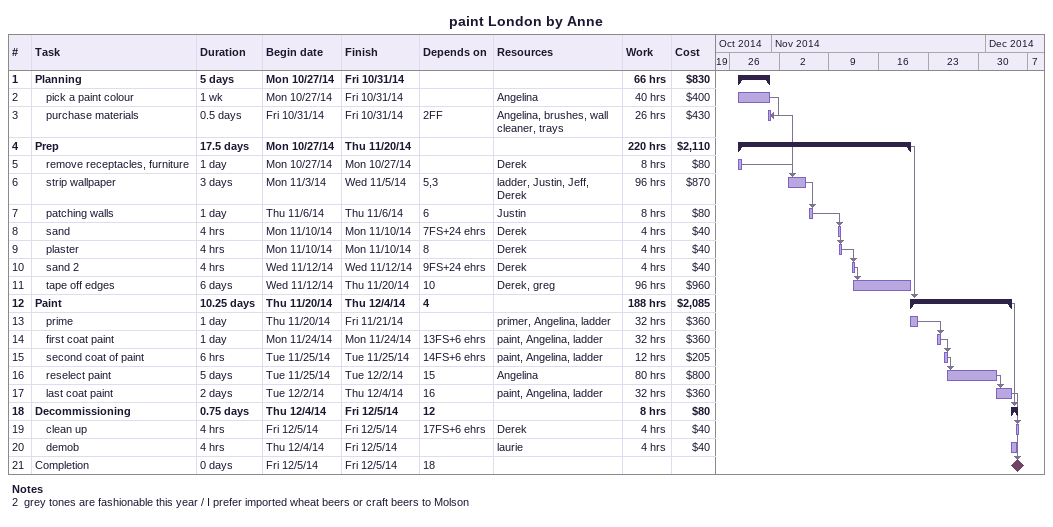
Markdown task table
paint London by Anne

| ID | Level | Task | Duration | Start | Finish | Predecessors | Resources | Work (h) | Cost ($) |
|---|---|---|---|---|---|---|---|---|---|
| 1 | 1 | **Planning** | 5d | 2014-10-27 | 2014-10-31 |  |  | 66 | 830 |
| 2 | 2 | pick a paint colour | 1w | 2014-10-27 | 2014-10-31 |  | Angelina | 40 | 400 |
| 3 | 2 | purchase materials | 0.5d | 2014-10-31 | 2014-10-31 | 2FF | Angelina, brushes, wall cleaner, trays | 26 | 430 |
| 4 | 1 | **Prep** | 17.5d | 2014-10-27 | 2014-11-20 |  |  | 220 | 2110 |
| 5 | 2 | remove receptacles, furniture | 1d | 2014-10-27 | 2014-10-27 |  | Derek | 8 | 80 |
| 6 | 2 | strip wallpaper | 3d | 2014-11-03 | 2014-11-05 | 5, 3 | ladder, Justin, Jeff, Derek | 96 | 870 |
| 7 | 2 | patching walls | 1d | 2014-11-06 | 2014-11-06 | 6 | Justin | 8 | 80 |
| 8 | 2 | sand | 4h | 2014-11-10 | 2014-11-10 | 7FS+24eh | Derek | 4 | 40 |
| 9 | 2 | plaster | 4h | 2014-11-10 | 2014-11-10 | 8 | Derek | 4 | 40 |
| 10 | 2 | sand 2 | 4h | 2014-11-12 | 2014-11-12 | 9FS+24eh | Derek | 4 | 40 |
| 11 | 2 | tape off edges | 6d | 2014-11-12 | 2014-11-20 | 10 | Derek, greg | 96 | 960 |
| 12 | 1 | **Paint** | 10.25d | 2014-11-20 | 2014-12-04 | 4 |  | 188 | 2085 |
| 13 | 2 | prime | 1d | 2014-11-20 | 2014-11-21 |  | primer, Angelina, ladder | 32 | 360 |
| 14 | 2 | first coat paint | 1d | 2014-11-24 | 2014-11-24 | 13FS+6eh | paint, Angelina, ladder | 32 | 360 |
| 15 | 2 | second coat of paint | 6h | 2014-11-25 | 2014-11-25 | 14FS+6eh | paint, Angelina, ladder | 12 | 205 |
| 16 | 2 | reselect paint | 5d | 2014-11-25 | 2014-12-02 | 15 | Angelina | 80 | 800 |
| 17 | 2 | last coat paint | 2d | 2014-12-02 | 2014-12-04 | 16 | paint, Angelina, ladder | 32 | 360 |
| 18 | 1 | **Decommissioning** | 0.75d | 2014-12-04 | 2014-12-05 | 12 |  | 8 | 80 |
| 19 | 2 | clean up | 4h | 2014-12-05 | 2014-12-05 | 17FS+6eh | Derek | 4 | 40 |
| 20 | 2 | demob | 4h | 2014-12-04 | 2014-12-05 |  | laurie | 4 | 40 |
| 21 | 1 | Completion | 0d | 2014-12-05 | 2014-12-05 | 18 |  |  |  |

Notes
- 2: grey tones are fashionable this year / I prefer imported wheat beers or craft beers to Molson
